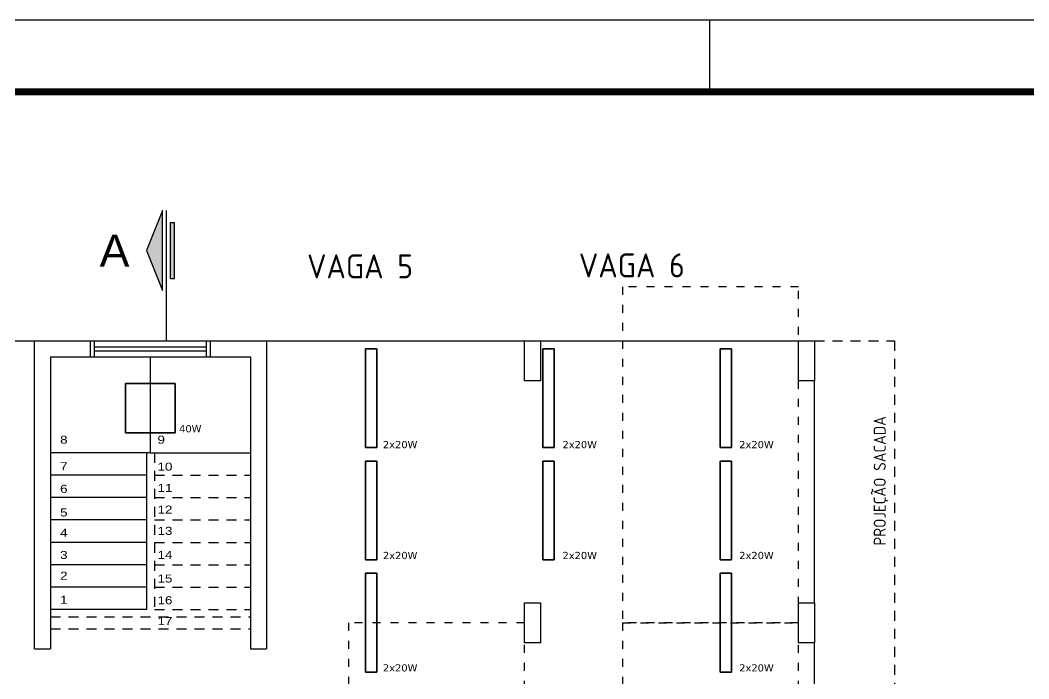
# Model space of a CAD drawing. Header units: metres. Extents: x 3257.7 to 3310.8, y 1679.5 to 1717.1.
# Drawn here: x 3269.09 to 3281.69, y 1708.81 to 1717.05 of the extents above; entities that cross this region are included whole.
import ezdxf
from ezdxf.enums import TextEntityAlignment as Align

# ---------------------------------------------------------------- set-up
doc = ezdxf.new("R2010")
doc.units = ezdxf.units.M
doc.linetypes.add('DOT2', pattern=[0.125, 0, -0.125])
doc.linetypes.add('HIDDEN2', pattern=[0.1875, 0.125, -0.0625])
for name, color, linetype in [('ARQ-FOLHA', 7, 'Continuous'), ('COTA', 1, 'Continuous'), ('PAREDE', 4, 'Continuous'), ('PROJECAO', 1, 'HIDDEN2'), ('VISTA', 251, 'Continuous')]:
    doc.layers.add(name, color=color, linetype=linetype)
doc.layers.add('DLX_LUM', color=7, linetype='Continuous', true_color=0x00952a)
doc.layers.add('DLX_LUMKEY_IDX', color=7, linetype='Continuous', true_color=0x969696)
doc.styles.get("Standard").update_dxf_attribs({"font": 'arial.ttf'})
doc.styles.add('TableTextStyle', font='')
doc.styles.add('TCTABELA-TXT', font='isocp.shx')
doc.styles.get('TableTextStyle').set_extended_font_data('VERDANA.TTF')

# ---------------------------------------------------------------- blocks, each defined once
blk = doc.blocks.new('ntc')
for p, q in [((0, 0.25), (-0.5, 0.05)), ((0.5, 0.05), (0, 0.25)), ((-0.5, 0.05), (0.5, 0.05)), ((-0.35, -0.05), (0.35, -0.05)), ((-0.35, -0.05), (-0.35, -0.1)), ((-0.35, -0.1), (0.35, -0.1)), ((0.35, -0.05), (0.35, -0.1))]:
    blk.add_line(p, q)
for points in [[(-0.5, 0.05), (0.5, 0.05), (0, 0.25), (0.5, 0.05)], [(-0.35, -0.1), (-0.35, -0.05), (0.35, -0.1), (0.35, -0.05)]]:
    blk.add_solid(points)
blk = doc.blocks.new('FOLHA A2')
at = {"layer": 'ARQ-FOLHA'}
for p, q in [((594, 0), (0, 0)), ((224, -10), (224, 0))]:
    blk.add_line(p, q, dxfattribs=at)
at = {"layer": 'ARQ-FOLHA', "const_width": 1}
blk.add_lwpolyline([(25, -410), (584, -410), (584, -10), (25, -10), (25, -410)], dxfattribs=at)

msp = doc.modelspace()

# ---------------------------------------------------------------- linework, layer by layer
at = {"linetype": 'Continuous'}
for p, q in [((3270.918, 1713.041), (3270.918, 1714.67)), ((3270.716, 1711.641), (3270.716, 1712.841))]:
    msp.add_line(p, q, dxfattribs=at)
for p, q in [((3266.041, 1713.041), (3269.266, 1713.041)), ((3272.166, 1713.041), (3275.391, 1713.041)), ((3275.591, 1713.041), (3278.816, 1713.041)), ((3279.016, 1709.766), (3279.016, 1712.541)), ((3270.716, 1711.641), (3269.466, 1711.641)), ((3270.666, 1711.641), (3270.666, 1709.681)), ((3270.716, 1711.641), (3271.966, 1711.641)), ((3270.666, 1711.361), (3269.466, 1711.361)), ((3270.666, 1711.081), (3269.466, 1711.081)), ((3270.666, 1710.801), (3269.466, 1710.801)), ((3270.666, 1710.521), (3269.466, 1710.521)), ((3270.666, 1710.241), (3269.466, 1710.241)), ((3270.666, 1709.961), (3269.466, 1709.961)), ((3270.666, 1709.681), (3269.466, 1709.681)), ((3279.016, 1706.491), (3279.016, 1709.266))]:
    msp.add_line(p, q)
at = {"linetype": 'DOT2'}
for points in [[(3276.616, 1709.516), (3278.816, 1709.516), (3278.816, 1713.716), (3276.616, 1713.716)], [(3273.191, 1705.316), (3275.391, 1705.316), (3275.391, 1709.516), (3273.191, 1709.516)], [(3276.616, 1705.316), (3278.816, 1705.316), (3278.816, 1709.516), (3276.616, 1709.516)]]:
    msp.add_lwpolyline(points, close=True, dxfattribs=at)
at = {"layer": 'DLX_LUM'}
for points in [[(3273.404, 1712.942, 0), (3273.544, 1712.942, 0)], [(3273.544, 1712.942, 0), (3273.404, 1712.942, 0)], [(3273.404, 1712.942, 0), (3273.404, 1712.942, 0)], [(3273.404, 1711.706, 0), (3273.404, 1712.942, 0)], [(3273.404, 1712.942, 0), (3273.404, 1712.942, 0)], [(3273.404, 1712.942, 0), (3273.404, 1711.706, 0)], [(3273.544, 1712.942, 0), (3273.404, 1712.942, 0)], [(3273.404, 1712.942, 0), (3273.404, 1711.706, 0)], [(3273.404, 1712.942, 0), (3273.544, 1712.942, 0)], [(3273.404, 1711.706, 0), (3273.404, 1712.942, 0)], [(3273.544, 1712.942, 0), (3273.544, 1712.942, 0)], [(3273.544, 1712.942, 0), (3273.544, 1711.706, 0)], [(3273.544, 1711.706, 0), (3273.544, 1712.942, 0)], [(3273.544, 1712.942, 0), (3273.544, 1712.942, 0)], [(3273.544, 1711.706, 0), (3273.544, 1712.942, 0)], [(3273.544, 1712.942, 0), (3273.544, 1711.706, 0)], [(3275.621, 1712.942, 0), (3275.761, 1712.942, 0)], [(3275.761, 1712.942, 0), (3275.621, 1712.942, 0)], [(3275.621, 1712.942, 0), (3275.621, 1712.942, 0)], [(3275.621, 1711.706, 0), (3275.621, 1712.942, 0)], [(3275.621, 1712.942, 0), (3275.621, 1712.942, 0)], [(3275.621, 1712.942, 0), (3275.621, 1711.706, 0)], [(3275.761, 1712.942, 0), (3275.621, 1712.942, 0)], [(3275.621, 1712.942, 0), (3275.621, 1711.706, 0)], [(3275.621, 1712.942, 0), (3275.761, 1712.942, 0)], [(3275.621, 1711.706, 0), (3275.621, 1712.942, 0)], [(3275.761, 1712.942, 0), (3275.761, 1712.942, 0)], [(3275.761, 1712.942, 0), (3275.761, 1711.706, 0)], [(3275.761, 1711.706, 0), (3275.761, 1712.942, 0)], [(3275.761, 1712.942, 0), (3275.761, 1712.942, 0)], [(3275.761, 1711.706, 0), (3275.761, 1712.942, 0)], [(3275.761, 1712.942, 0), (3275.761, 1711.706, 0)], [(3277.837, 1712.942, 0), (3277.977, 1712.942, 0)], [(3277.977, 1712.942, 0), (3277.837, 1712.942, 0)], [(3277.837, 1712.942, 0), (3277.837, 1712.942, 0)], [(3277.837, 1711.706, 0), (3277.837, 1712.942, 0)], [(3277.837, 1712.942, 0), (3277.837, 1712.942, 0)], [(3277.837, 1712.942, 0), (3277.837, 1711.706, 0)], [(3277.977, 1712.942, 0), (3277.837, 1712.942, 0)], [(3277.837, 1712.942, 0), (3277.837, 1711.706, 0)], [(3277.837, 1712.942, 0), (3277.977, 1712.942, 0)], [(3277.837, 1711.706, 0), (3277.837, 1712.942, 0)], [(3277.977, 1712.942, 0), (3277.977, 1712.942, 0)], [(3277.977, 1712.942, 0), (3277.977, 1711.706, 0)], [(3277.977, 1711.706, 0), (3277.977, 1712.942, 0)], [(3277.977, 1712.942, 0), (3277.977, 1712.942, 0)], [(3277.977, 1711.706, 0), (3277.977, 1712.942, 0)], [(3277.977, 1712.942, 0), (3277.977, 1711.706, 0)], [(3270.407, 1711.89, 0), (3270.407, 1712.507, 0)], [(3270.407, 1712.507, 0), (3270.407, 1712.507, 0)], [(3270.407, 1712.507, 0), (3270.407, 1711.89, 0)], [(3270.407, 1712.507, 0), (3271.024, 1712.507, 0)], [(3271.024, 1712.507, 0), (3270.407, 1712.507, 0)], [(3270.407, 1712.507, 0), (3270.407, 1712.507, 0)], [(3271.024, 1712.507, 0), (3270.407, 1712.507, 0)], [(3270.407, 1712.507, 0), (3270.407, 1711.89, 0)], [(3270.407, 1711.89, 0), (3270.407, 1712.507, 0)], [(3270.407, 1712.507, 0), (3271.024, 1712.507, 0)], [(3271.024, 1712.507, 0), (3271.024, 1712.507, 0)], [(3271.024, 1712.507, 0), (3271.024, 1711.89, 0)], [(3271.024, 1711.89, 0), (3271.024, 1712.507, 0)], [(3271.024, 1712.507, 0), (3271.024, 1712.507, 0)], [(3271.024, 1711.89, 0), (3271.024, 1712.507, 0)], [(3271.024, 1712.507, 0), (3271.024, 1711.89, 0)], [(3271.024, 1711.89, 0), (3270.407, 1711.89, 0)], [(3270.407, 1711.89, 0), (3270.407, 1711.89, 0)], [(3270.407, 1711.89, 0), (3271.024, 1711.89, 0)], [(3270.407, 1711.89, 0), (3270.407, 1711.89, 0)], [(3270.407, 1711.89, 0), (3271.024, 1711.89, 0)], [(3271.024, 1711.89, 0), (3270.407, 1711.89, 0)], [(3271.024, 1711.89, 0), (3271.024, 1711.89, 0)], [(3271.024, 1711.89, 0), (3271.024, 1711.89, 0)], [(3273.544, 1711.706, 0), (3273.404, 1711.706, 0)], [(3273.404, 1711.706, 0), (3273.404, 1711.706, 0)], [(3273.404, 1711.706, 0), (3273.544, 1711.706, 0)], [(3273.404, 1711.706, 0), (3273.404, 1711.706, 0)], [(3273.404, 1711.706, 0), (3273.544, 1711.706, 0)], [(3273.544, 1711.706, 0), (3273.404, 1711.706, 0)], [(3273.544, 1711.706, 0), (3273.544, 1711.706, 0)], [(3273.544, 1711.706, 0), (3273.544, 1711.706, 0)], [(3275.761, 1711.706, 0), (3275.621, 1711.706, 0)], [(3275.621, 1711.706, 0), (3275.621, 1711.706, 0)], [(3275.621, 1711.706, 0), (3275.761, 1711.706, 0)], [(3275.621, 1711.706, 0), (3275.621, 1711.706, 0)], [(3275.621, 1711.706, 0), (3275.761, 1711.706, 0)], [(3275.761, 1711.706, 0), (3275.621, 1711.706, 0)], [(3275.761, 1711.706, 0), (3275.761, 1711.706, 0)], [(3275.761, 1711.706, 0), (3275.761, 1711.706, 0)], [(3277.977, 1711.706, 0), (3277.837, 1711.706, 0)], [(3277.837, 1711.706, 0), (3277.837, 1711.706, 0)], [(3277.837, 1711.706, 0), (3277.977, 1711.706, 0)], [(3277.837, 1711.706, 0), (3277.837, 1711.706, 0)], [(3277.837, 1711.706, 0), (3277.977, 1711.706, 0)], [(3277.977, 1711.706, 0), (3277.837, 1711.706, 0)], [(3277.977, 1711.706, 0), (3277.977, 1711.706, 0)], [(3277.977, 1711.706, 0), (3277.977, 1711.706, 0)], [(3273.404, 1711.538, 0), (3273.544, 1711.538, 0)], [(3273.544, 1711.538, 0), (3273.404, 1711.538, 0)], [(3273.404, 1711.538, 0), (3273.404, 1711.538, 0)], [(3273.404, 1710.302, 0), (3273.404, 1711.538, 0)], [(3273.404, 1711.538, 0), (3273.404, 1711.538, 0)], [(3273.404, 1711.538, 0), (3273.404, 1710.302, 0)], [(3273.544, 1711.538, 0), (3273.404, 1711.538, 0)], [(3273.404, 1711.538, 0), (3273.404, 1710.302, 0)], [(3273.404, 1711.538, 0), (3273.544, 1711.538, 0)], [(3273.404, 1710.302, 0), (3273.404, 1711.538, 0)], [(3273.544, 1711.538, 0), (3273.544, 1711.538, 0)], [(3273.544, 1711.538, 0), (3273.544, 1710.302, 0)], [(3273.544, 1710.302, 0), (3273.544, 1711.538, 0)], [(3273.544, 1711.538, 0), (3273.544, 1711.538, 0)], [(3273.544, 1710.302, 0), (3273.544, 1711.538, 0)], [(3273.544, 1711.538, 0), (3273.544, 1710.302, 0)], [(3275.621, 1711.538, 0), (3275.761, 1711.538, 0)], [(3275.761, 1711.538, 0), (3275.621, 1711.538, 0)], [(3275.621, 1711.538, 0), (3275.621, 1711.538, 0)], [(3275.621, 1710.302, 0), (3275.621, 1711.538, 0)], [(3275.621, 1711.538, 0), (3275.621, 1711.538, 0)], [(3275.621, 1711.538, 0), (3275.621, 1710.302, 0)], [(3275.761, 1711.538, 0), (3275.621, 1711.538, 0)], [(3275.621, 1711.538, 0), (3275.621, 1710.302, 0)], [(3275.621, 1711.538, 0), (3275.761, 1711.538, 0)], [(3275.621, 1710.302, 0), (3275.621, 1711.538, 0)], [(3275.761, 1711.538, 0), (3275.761, 1711.538, 0)], [(3275.761, 1711.538, 0), (3275.761, 1710.302, 0)], [(3275.761, 1710.302, 0), (3275.761, 1711.538, 0)], [(3275.761, 1711.538, 0), (3275.761, 1711.538, 0)], [(3275.761, 1710.302, 0), (3275.761, 1711.538, 0)], [(3275.761, 1711.538, 0), (3275.761, 1710.302, 0)], [(3277.837, 1711.538, 0), (3277.977, 1711.538, 0)], [(3277.977, 1711.538, 0), (3277.837, 1711.538, 0)], [(3277.837, 1711.538, 0), (3277.837, 1711.538, 0)], [(3277.837, 1710.302, 0), (3277.837, 1711.538, 0)], [(3277.837, 1711.538, 0), (3277.837, 1711.538, 0)], [(3277.837, 1711.538, 0), (3277.837, 1710.302, 0)], [(3277.977, 1711.538, 0), (3277.837, 1711.538, 0)], [(3277.837, 1711.538, 0), (3277.837, 1710.302, 0)], [(3277.837, 1711.538, 0), (3277.977, 1711.538, 0)], [(3277.837, 1710.302, 0), (3277.837, 1711.538, 0)], [(3277.977, 1711.538, 0), (3277.977, 1711.538, 0)], [(3277.977, 1711.538, 0), (3277.977, 1710.302, 0)], [(3277.977, 1710.302, 0), (3277.977, 1711.538, 0)], [(3277.977, 1711.538, 0), (3277.977, 1711.538, 0)], [(3277.977, 1710.302, 0), (3277.977, 1711.538, 0)], [(3277.977, 1711.538, 0), (3277.977, 1710.302, 0)], [(3273.544, 1710.302, 0), (3273.404, 1710.302, 0)], [(3273.404, 1710.302, 0), (3273.404, 1710.302, 0)], [(3273.404, 1710.302, 0), (3273.544, 1710.302, 0)], [(3273.404, 1710.302, 0), (3273.404, 1710.302, 0)], [(3273.404, 1710.302, 0), (3273.544, 1710.302, 0)], [(3273.544, 1710.302, 0), (3273.404, 1710.302, 0)], [(3273.544, 1710.302, 0), (3273.544, 1710.302, 0)], [(3273.544, 1710.302, 0), (3273.544, 1710.302, 0)], [(3275.761, 1710.302, 0), (3275.621, 1710.302, 0)], [(3275.621, 1710.302, 0), (3275.621, 1710.302, 0)], [(3275.621, 1710.302, 0), (3275.761, 1710.302, 0)], [(3275.621, 1710.302, 0), (3275.621, 1710.302, 0)], [(3275.621, 1710.302, 0), (3275.761, 1710.302, 0)], [(3275.761, 1710.302, 0), (3275.621, 1710.302, 0)], [(3275.761, 1710.302, 0), (3275.761, 1710.302, 0)], [(3275.761, 1710.302, 0), (3275.761, 1710.302, 0)], [(3277.977, 1710.302, 0), (3277.837, 1710.302, 0)], [(3277.837, 1710.302, 0), (3277.837, 1710.302, 0)], [(3277.837, 1710.302, 0), (3277.977, 1710.302, 0)], [(3277.837, 1710.302, 0), (3277.837, 1710.302, 0)], [(3277.837, 1710.302, 0), (3277.977, 1710.302, 0)], [(3277.977, 1710.302, 0), (3277.837, 1710.302, 0)], [(3277.977, 1710.302, 0), (3277.977, 1710.302, 0)], [(3277.977, 1710.302, 0), (3277.977, 1710.302, 0)], [(3273.404, 1710.134, 0), (3273.544, 1710.134, 0)], [(3273.544, 1710.134, 0), (3273.404, 1710.134, 0)], [(3273.404, 1710.134, 0), (3273.404, 1710.134, 0)], [(3273.404, 1708.898, 0), (3273.404, 1710.134, 0)], [(3273.404, 1710.134, 0), (3273.404, 1710.134, 0)], [(3273.404, 1710.134, 0), (3273.404, 1708.898, 0)], [(3273.544, 1710.134, 0), (3273.404, 1710.134, 0)], [(3273.404, 1710.134, 0), (3273.404, 1708.898, 0)], [(3273.404, 1710.134, 0), (3273.544, 1710.134, 0)], [(3273.404, 1708.898, 0), (3273.404, 1710.134, 0)], [(3273.544, 1710.134, 0), (3273.544, 1710.134, 0)], [(3273.544, 1710.134, 0), (3273.544, 1708.898, 0)], [(3273.544, 1708.898, 0), (3273.544, 1710.134, 0)], [(3273.544, 1710.134, 0), (3273.544, 1710.134, 0)], [(3273.544, 1708.898, 0), (3273.544, 1710.134, 0)], [(3273.544, 1710.134, 0), (3273.544, 1708.898, 0)], [(3277.837, 1710.134, 0), (3277.977, 1710.134, 0)], [(3277.977, 1710.134, 0), (3277.837, 1710.134, 0)], [(3277.837, 1710.134, 0), (3277.837, 1710.134, 0)], [(3277.837, 1708.898, 0), (3277.837, 1710.134, 0)], [(3277.837, 1710.134, 0), (3277.837, 1710.134, 0)], [(3277.837, 1710.134, 0), (3277.837, 1708.898, 0)], [(3277.977, 1710.134, 0), (3277.837, 1710.134, 0)], [(3277.837, 1710.134, 0), (3277.837, 1708.898, 0)], [(3277.837, 1710.134, 0), (3277.977, 1710.134, 0)], [(3277.837, 1708.898, 0), (3277.837, 1710.134, 0)], [(3277.977, 1710.134, 0), (3277.977, 1710.134, 0)], [(3277.977, 1710.134, 0), (3277.977, 1708.898, 0)], [(3277.977, 1708.898, 0), (3277.977, 1710.134, 0)], [(3277.977, 1710.134, 0), (3277.977, 1710.134, 0)], [(3277.977, 1708.898, 0), (3277.977, 1710.134, 0)], [(3277.977, 1710.134, 0), (3277.977, 1708.898, 0)], [(3273.544, 1708.898, 0), (3273.404, 1708.898, 0)], [(3273.404, 1708.898, 0), (3273.404, 1708.898, 0)], [(3273.404, 1708.898, 0), (3273.544, 1708.898, 0)], [(3273.404, 1708.898, 0), (3273.404, 1708.898, 0)], [(3273.404, 1708.898, 0), (3273.544, 1708.898, 0)], [(3273.544, 1708.898, 0), (3273.404, 1708.898, 0)], [(3273.544, 1708.898, 0), (3273.544, 1708.898, 0)], [(3273.544, 1708.898, 0), (3273.544, 1708.898, 0)], [(3277.977, 1708.898, 0), (3277.837, 1708.898, 0)], [(3277.837, 1708.898, 0), (3277.837, 1708.898, 0)], [(3277.837, 1708.898, 0), (3277.977, 1708.898, 0)], [(3277.837, 1708.898, 0), (3277.837, 1708.898, 0)], [(3277.837, 1708.898, 0), (3277.977, 1708.898, 0)], [(3277.977, 1708.898, 0), (3277.837, 1708.898, 0)], [(3277.977, 1708.898, 0), (3277.977, 1708.898, 0)], [(3277.977, 1708.898, 0), (3277.977, 1708.898, 0)]]:
    msp.add_polyline3d(points, dxfattribs=at)
at = {"layer": 'PAREDE'}
for p, q in [((3269.266, 1709.191), (3269.266, 1713.041)), ((3269.266, 1713.041), (3269.966, 1713.041)), ((3269.966, 1712.841), (3269.966, 1713.041)), ((3271.466, 1713.041), (3272.166, 1713.041)), ((3271.466, 1712.841), (3271.466, 1713.041)), ((3269.466, 1712.841), (3269.966, 1712.841)), ((3271.466, 1712.841), (3271.966, 1712.841))]:
    msp.add_line(p, q, dxfattribs=at)
at = {"layer": 'PAREDE', "linetype": 'Continuous'}
for p, q in [((3272.166, 1713.041), (3272.166, 1709.191)), ((3269.466, 1712.841), (3269.466, 1709.191)), ((3271.966, 1712.841), (3271.966, 1709.191)), ((3269.266, 1709.191), (3269.466, 1709.191)), ((3271.966, 1709.191), (3272.166, 1709.191))]:
    msp.add_line(p, q, dxfattribs=at)
at = {"layer": 'PAREDE'}
for points in [[(3275.591, 1712.541), (3275.391, 1712.541), (3275.391, 1713.041), (3275.591, 1713.041)], [(3279.016, 1712.541), (3278.816, 1712.541), (3278.816, 1713.041), (3279.016, 1713.041)], [(3275.591, 1709.266), (3275.391, 1709.266), (3275.391, 1709.766), (3275.591, 1709.766)], [(3279.016, 1709.266), (3278.816, 1709.266), (3278.816, 1709.766), (3279.016, 1709.766)]]:
    msp.add_lwpolyline(points, close=True, dxfattribs=at)
at = {"layer": 'PROJECAO'}
for p, q in [((3270.766, 1711.641), (3270.766, 1709.681)), ((3270.766, 1711.361), (3271.966, 1711.361)), ((3270.766, 1711.081), (3271.966, 1711.081)), ((3270.766, 1710.801), (3271.966, 1710.801)), ((3270.766, 1710.521), (3271.966, 1710.521)), ((3270.766, 1710.241), (3271.966, 1710.241)), ((3270.766, 1709.961), (3271.966, 1709.961)), ((3270.766, 1709.681), (3271.966, 1709.681)), ((3269.466, 1709.591), (3271.966, 1709.591)), ((3269.466, 1709.441), (3271.966, 1709.441))]:
    msp.add_line(p, q, dxfattribs=at)
msp.add_lwpolyline([(3279.016, 1713.041), (3280.016, 1713.041), (3280.016, 1705.991), (3279.016, 1705.991)], dxfattribs=at)
at = {"layer": 'VISTA'}
for p, q in [((3269.966, 1713.041), (3271.466, 1713.041)), ((3270.016, 1712.841), (3270.016, 1713.041)), ((3271.416, 1712.841), (3271.416, 1713.041)), ((3270.016, 1712.966), (3271.416, 1712.966)), ((3270.016, 1712.916), (3271.416, 1712.916)), ((3269.966, 1712.841), (3271.466, 1712.841))]:
    msp.add_line(p, q, dxfattribs=at)

# ---------------------------------------------------------------- block references
at = {"linetype": 'Continuous', "rotation": 90}
msp.add_blockref('ntc', (3270.918, 1714.17), dxfattribs=at)
at = {"layer": 'ARQ-FOLHA', "xscale": 0.08952391981061225, "yscale": 0.08952391981061225, "zscale": 0.08952391981061225}
msp.add_blockref('FOLHA A2', (3257.656, 1717.052), dxfattribs=at)

# ---------------------------------------------------------------- texts
at = {"color": 4}
msp.add_text('A', height=0.4, dxfattribs=at).set_placement((3270.268, 1714.17), align=Align.MIDDLE)
at = {"style": 'TCTABELA-TXT'}
for s, p in [('VAGA 5', (3272.674, 1713.823)), ('VAGA 6', (3276.071, 1713.835))]:
    msp.add_text(s, height=0.3, dxfattribs=at).set_placement(p)
msp.add_text('PROJEÇÃO SACADA', height=0.15, rotation=90, dxfattribs=at).set_placement((3279.906, 1710.48))
at = {"layer": 'COTA', "width": 1.2}
for s, p in [('8', (3269.588, 1711.755)), ('9', (3270.805, 1711.755)), ('7', (3269.588, 1711.424)), ('10', (3270.805, 1711.418)), ('6', (3269.588, 1711.141)), ('11', (3270.805, 1711.152)), ('5', (3269.588, 1710.845)), ('12', (3270.805, 1710.881)), ('4', (3269.588, 1710.591)), ('13', (3270.805, 1710.615)), ('3', (3269.588, 1710.314)), ('14', (3270.805, 1710.314)), ('2', (3269.588, 1710.054)), ('15', (3270.805, 1710.019)), ('1', (3269.588, 1709.753)), ('16', (3270.805, 1709.747)), ('17', (3270.805, 1709.487))]:
    msp.add_text(s, height=0.1, dxfattribs=at).set_placement(p)
at = {"layer": 'DLX_LUMKEY_IDX', "style": 'TableTextStyle'}
for s, p in [('40W', (3271.075, 1711.897)), ('2x20W', (3273.622, 1711.699)), ('2x20W', (3275.866, 1711.699)), ('2x20W', (3278.075, 1711.699)), ('2x20W', (3273.622, 1710.312)), ('2x20W', (3275.866, 1710.312)), ('2x20W', (3278.075, 1710.312)), ('2x20W', (3273.622, 1708.906)), ('2x20W', (3278.075, 1708.906))]:
    msp.add_text(s, height=0.09, dxfattribs=at).set_placement(p)

doc.saveas('drawing.dxf')
